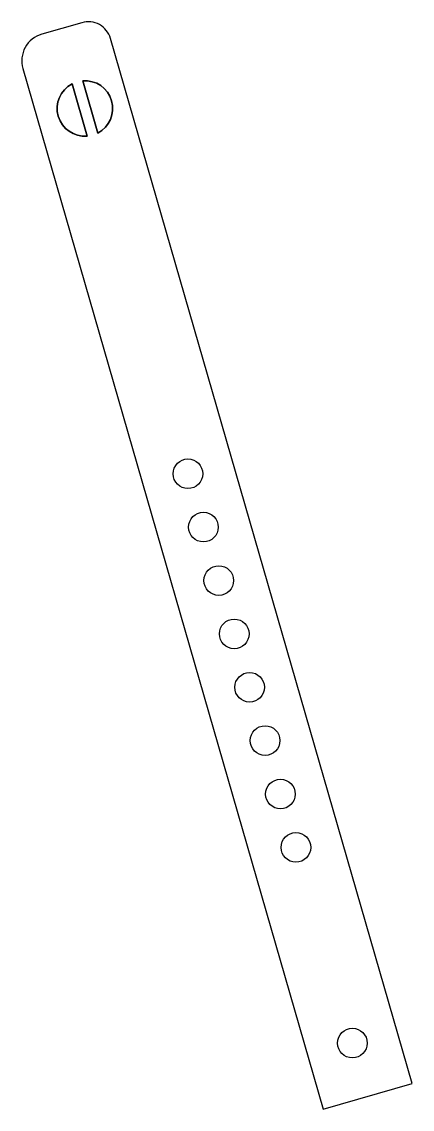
# Model space of a CAD drawing. Header units: millimetres. Extents: x 40 to 82, y 80 to 197.
import ezdxf

# ---------------------------------------------------------------- set-up
doc = ezdxf.new("R2010")
doc.units = ezdxf.units.MM
doc.layers.get('0').update_dxf_attribs({"linetype": 'CONTINUOUS'})

msp = doc.modelspace()

# ---------------------------------------------------------------- linework, layer by layer
for points in [[(49.76, 195.56, 0.414214), (46.66, 197.27), (42.34, 196.02, 0.414214), (40.29, 192.31), (72.75, 79.9), (82.36, 82.68)], [(82.36, 82.68), (49.76, 195.56, 0.414214), (46.66, 197.27), (42.34, 196.02, 0.414214), (40.29, 192.31), (72.75, 79.9)], [(45.61, 190.66, 0.816497), (47.24, 185.01)], [(45.61, 190.66), (47.24, 185.01, -0.816497)], [(48.39, 185.34, 0.816497), (46.76, 190.99)], [(48.39, 185.34), (46.76, 190.99, -0.816497)]]:
    msp.add_lwpolyline(points, format="xyb", close=True)
for centre in [(58.13, 148.54), (58.13, 148.54), (59.8, 142.78), (59.8, 142.78), (61.46, 137.01), (61.46, 137.01), (63.13, 131.25), (63.13, 131.25), (64.79, 125.48), (64.79, 125.48), (66.46, 119.72), (66.46, 119.72), (68.12, 113.95), (68.12, 113.95), (69.79, 108.19), (69.79, 108.19), (75.89, 87.05), (75.89, 87.05)]:
    msp.add_circle(centre, 1.6)

doc.saveas('drawing.dxf')
